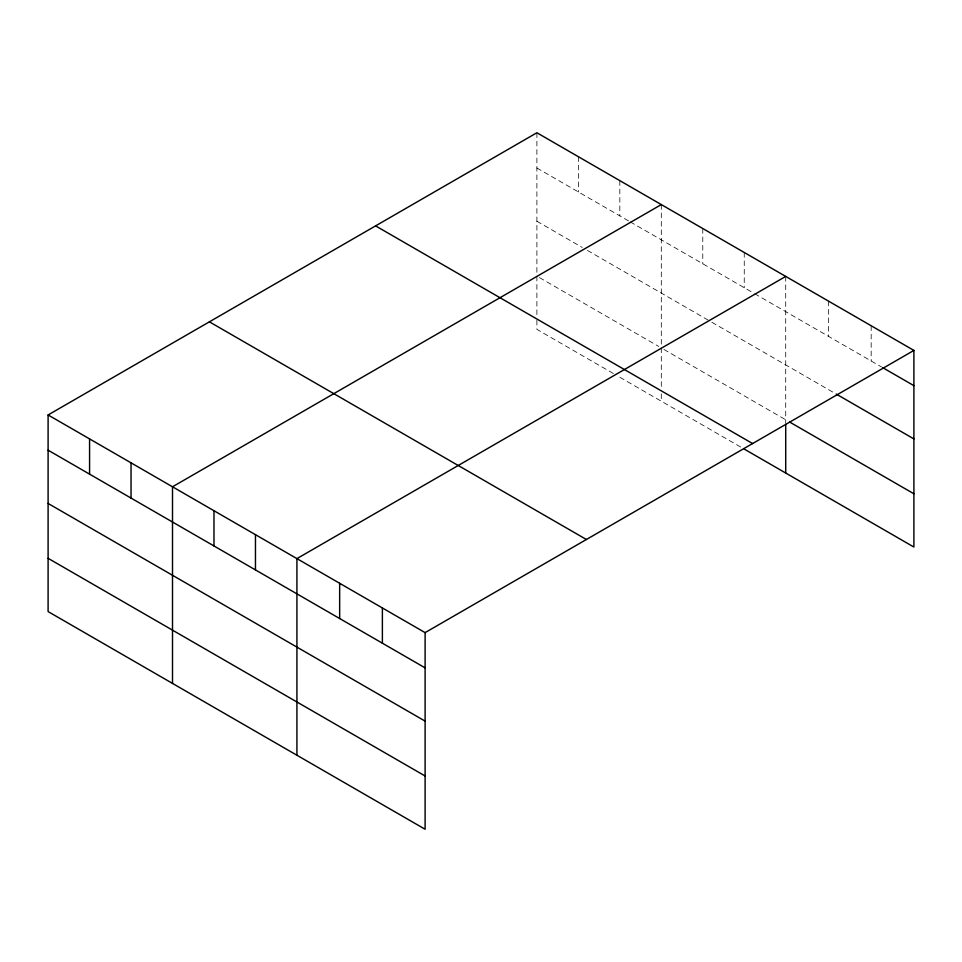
<?xml version="1.0" encoding="UTF-8"?>
<svg xmlns="http://www.w3.org/2000/svg" width="962" height="962" viewBox="0 0 962 962"><rect width="100%" height="100%" fill="white"/><g stroke="black" fill="none" stroke-linecap="round" stroke-linejoin="round"><path stroke-width="0.72" stroke-dasharray="4.81 3.61" d="M536.892 167.989L628.907 221.116M630.206 221.861L753.318 292.941M754.617 293.687L881.529 366.967M536.892 221.248L582.25 247.438M587.433 250.433L710.557 321.512M711.844 322.258L834.92 393.314M539.49 277.621L658.717 346.452M663.9 349.447L785.713 419.781M613.359 373.521L536.892 329.377L536.892 317.544M619.829 377.26L741.654 447.595M871.175 325.757L871.175 360.99M828.45 301.082L828.45 336.315M785.713 276.419L785.713 422.739M744.251 252.477L744.251 287.71M702.777 228.535L702.777 263.768M661.303 204.593L661.303 346.464M661.303 347.943L661.303 387.89M661.303 393.807L661.303 401.202M619.829 180.64L619.829 215.873M578.366 156.698L578.366 191.931M536.892 132.756L536.892 274.639M536.892 276.118L536.892 316.065"/><path stroke-width="1.44" d="M48.1 414.959L425.108 632.623L425.108 829.244L48.1 611.579L48.1 414.959L536.892 132.756L913.9 350.421L913.9 547.041L744.251 449.086M661.303 204.593L172.511 486.784L172.511 683.405M785.713 276.419L296.921 558.621L296.921 755.23M425.108 632.623L913.9 350.421M882.827 367.712L913.9 385.654M836.218 394.059L913.9 438.912M789.598 422.017L913.9 493.783M375.589 225.89L752.597 443.554M209.403 321.837L586.411 539.502M48.1 450.192L425.108 667.856M48.1 503.451L425.108 721.115M48.1 558.321L425.108 775.985M785.713 424.218L785.713 473.039M382.383 607.96L382.383 643.193M339.658 583.285L339.658 618.518M255.459 534.68L255.459 569.913M213.985 510.738L213.985 545.959M131.036 462.842L131.036 498.075M89.574 438.9L89.574 474.134"/></g></svg>
